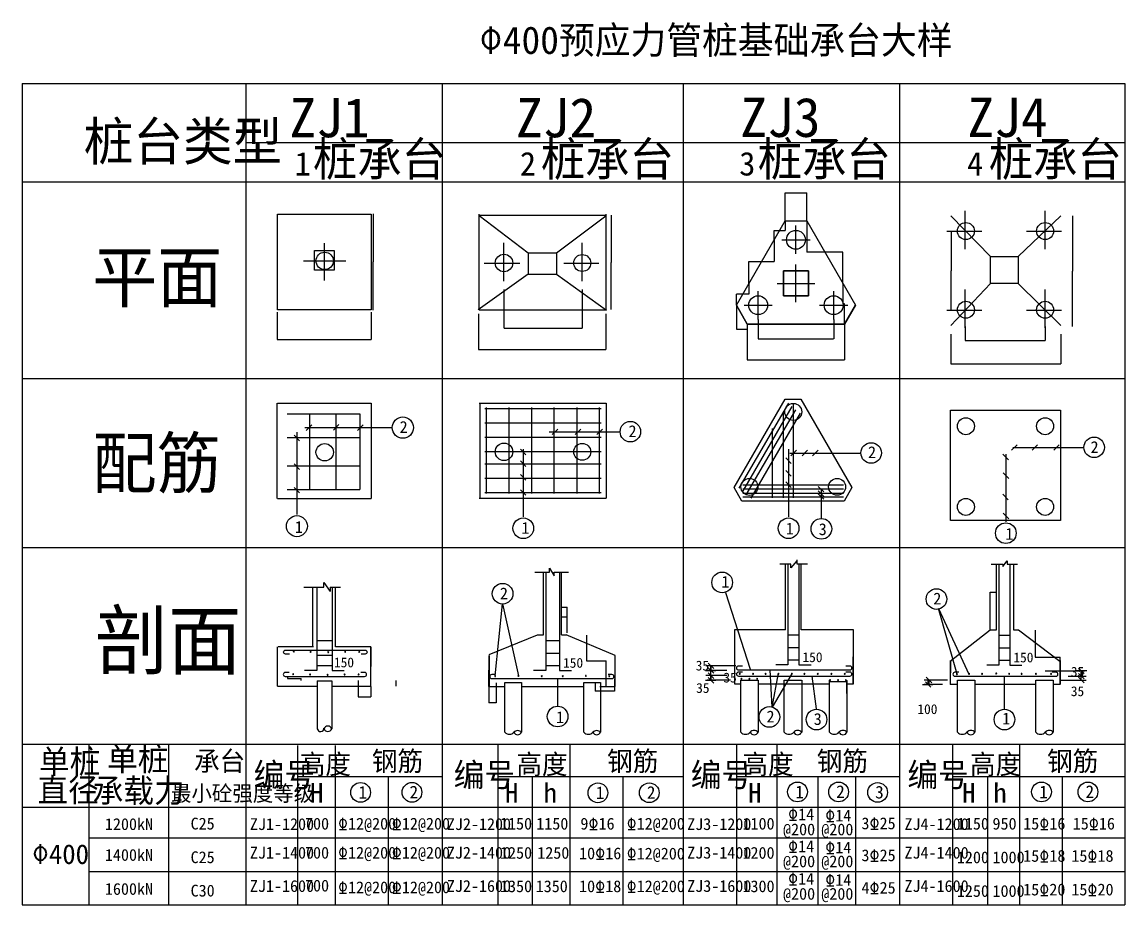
# Model space of a CAD drawing. Header units: metres. Extents: x 286951 to 370790, y 63783 to 92969.
# Drawn here: x 286951 to 323413, y 63790 to 92967 of the extents above; entities that cross this region are included whole.
import ezdxf

# ---------------------------------------------------------------- set-up
doc = ezdxf.new("R2010")
doc.units = ezdxf.units.M
for name, color, linetype in [('CC3', 7, 'Continuous'), ('PUB_DIM', 3, 'Continuous'), ('QC', 4, 'Continuous'), ('STEEL', 6, 'Continuous'), ('ZX', 3, 'Continuous')]:
    doc.layers.add(name, color=color, linetype=linetype)
doc.dimstyles.get("Standard").update_dxf_attribs({"dimtxt": 2.5, "dimasz": 2.5, "dimexe": 1.25, "dimexo": 0.625, "dimtad": 1, "dimcen": 2.5, "dimazin": 3, "dimtfac": 1, "dimtmove": 0, "dimatfit": 3})

# ---------------------------------------------------------------- blocks, each defined once
blk = doc.blocks.new('TICK')
for p, q in [((0, 141.37), (0, -122.15)), ((0, 0), (104.56, 0))]:
    blk.add_line(p, q)
blk.add_lwpolyline([(-70.71, -70.71), (70.71, 70.71)])
blk = doc.blocks.new('*D1')
for p, q in [((302385.19, 72037.82), (302385.19, 71545.56)), ((302384.94, 71545.56), (302384.69, 71545.56)), ((302385.19, 71011.63), (302385.19, 71545.56)), ((302385.19, 71545.56), (302385.19, 71545.56)), ((302385.44, 71545.56), (302385.69, 71545.56))]:
    blk.add_line(p, q)
at = {"layer": 'Defpoints'}
for p in [(302385.19, 72037.82), (302385.19, 71545.56), (302385.19, 71011.63)]:
    blk.add_point(p, dxfattribs=at)
at = {"layer": 'CC3', "insert": (302385.19, 71546.685), "char_height": 1, "attachment_point": 5}
blk.add_mtext('h', dxfattribs=at)
blk = doc.blocks.new('*D2')
for p, q in [((298059.64, 71202.64), (298059.64, 70671.65)), ((298477.89, 71012.95), (298477.89, 70671.65)), ((298059.89, 70671.65), (298267.265, 70671.65)), ((298270.265, 70671.65), (298477.64, 70671.65))]:
    blk.add_line(p, q)
at = {"layer": 'Defpoints'}
for p in [(298059.64, 71202.64), (298477.89, 71012.95), (298059.64, 70671.65)]:
    blk.add_point(p, dxfattribs=at)
at = {"layer": 'CC3', "insert": (298268.765, 70671.65), "char_height": 1, "attachment_point": 5}
blk.add_mtext('100', dxfattribs=at)
blk = doc.blocks.new('*D3')
for p, q in [((295725.61, 71344.91), (295725.61, 71273.78)), ((295725.86, 71273.78), (295948.735, 71273.78)), ((295950.735, 71273.78), (296173.61, 71273.78)), ((296173.86, 71202.64), (296173.86, 71273.78))]:
    blk.add_line(p, q)
at = {"layer": 'Defpoints'}
for p in [(295725.61, 71344.91), (295725.61, 71273.78), (296173.86, 71202.64)]:
    blk.add_point(p, dxfattribs=at)
at = {"layer": 'CC3', "insert": (295949.735, 71273.78), "char_height": 1, "attachment_point": 5}
blk.add_mtext('35', dxfattribs=at)
blk = doc.blocks.new('*D4')
for p, q in [((298477.89, 72323.67), (298477.89, 71668.31)), ((298477.64, 71668.31), (298477.39, 71668.31)), ((298477.89, 71012.95), (298477.89, 71668.31)), ((298477.89, 71668.31), (298477.89, 71668.31)), ((298478.14, 71668.31), (298478.39, 71668.31))]:
    blk.add_line(p, q)
at = {"layer": 'Defpoints'}
for p in [(298477.89, 72323.67), (298477.89, 71668.31), (298477.89, 71012.95)]:
    blk.add_point(p, dxfattribs=at)
at = {"layer": 'CC3', "insert": (298477.89, 71669.435), "char_height": 1, "attachment_point": 5}
blk.add_mtext('H', dxfattribs=at)
blk = doc.blocks.new('*D5')
for p, q in [((302625.15, 71124.92), (302625.15, 70473.63)), ((302385.19, 71011.63), (302385.19, 70473.63)), ((302503.67, 70473.63), (302384.94, 70473.63)), ((302625.4, 70473.63), (302506.67, 70473.63))]:
    blk.add_line(p, q)
at = {"layer": 'Defpoints'}
for p in [(302625.15, 71124.92), (302385.19, 71011.63), (302625.15, 70473.63)]:
    blk.add_point(p, dxfattribs=at)
at = {"layer": 'CC3', "insert": (302505.17, 70473.63), "char_height": 1, "attachment_point": 5}
blk.add_mtext('100', dxfattribs=at)
blk = doc.blocks.new('*D6')
for p, q in [((304781.42, 72710.96), (304781.42, 73631.8)), ((304781.67, 73631.8), (304875, 73631.8)), ((304877, 73631.8), (304970.33, 73631.8)), ((304970.58, 72784.68), (304970.58, 73631.8))]:
    blk.add_line(p, q)
at = {"layer": 'Defpoints'}
for p in [(304781.42, 73631.8), (304781.42, 72710.96), (304970.58, 72784.68)]:
    blk.add_point(p, dxfattribs=at)
at = {"insert": (304876, 73631.8), "char_height": 1, "attachment_point": 5}
blk.add_mtext('50', dxfattribs=at)
blk = doc.blocks.new('*D7')
for p, q in [((305899.87, 71142.05), (305899.87, 70854.97)), ((306532.27, 71267.48), (306532.27, 70854.97)), ((306215.07, 70854.97), (305899.62, 70854.97)), ((306532.52, 70854.97), (306217.07, 70854.97))]:
    blk.add_line(p, q)
at = {"layer": 'Defpoints'}
for p in [(305899.87, 71142.05), (306532.27, 71267.48), (306532.27, 70854.97)]:
    blk.add_point(p, dxfattribs=at)
at = {"layer": 'CC3', "insert": (306216.07, 70854.97), "char_height": 1, "attachment_point": 5}
blk.add_mtext('35', dxfattribs=at)
blk = doc.blocks.new('*D8')
for p, q in [((305614.92, 72705.69), (305614.92, 71858.66)), ((305615.17, 71858.66), (305936.03, 71858.66)), ((305937.03, 71858.66), (306257.89, 71858.66)), ((306258.14, 71011.63), (306258.14, 71858.66))]:
    blk.add_line(p, q)
at = {"layer": 'Defpoints'}
for p in [(305614.92, 72705.69), (305614.92, 71858.66), (306258.14, 71011.63)]:
    blk.add_point(p, dxfattribs=at)
at = {"layer": 'CC3', "insert": (305936.53, 71858.66), "char_height": 1, "attachment_point": 5}
blk.add_mtext('H', dxfattribs=at)
blk = doc.blocks.new('*D9')
for p, q in [((298556.3, 86630.09), (298556.3, 85040.06)), ((298556.05, 85040.06), (298555.8, 85040.06)), ((298556.3, 83450.04), (298556.3, 85040.06)), ((298556.3, 85040.06), (298556.3, 85040.06)), ((298556.55, 85040.06), (298556.8, 85040.06))]:
    blk.add_line(p, q)
at = {"layer": 'Defpoints'}
for p in [(298556.3, 86630.09), (298556.3, 85040.06), (298556.3, 83450.04)]:
    blk.add_point(p, dxfattribs=at)
at = {"layer": 'CC3', "insert": (298556.3, 85041.185), "char_height": 1, "attachment_point": 5}
blk.add_mtext('800', dxfattribs=at)
blk = doc.blocks.new('*D10')
for p, q in [((295383.73, 83379.37), (295383.73, 82473.68)), ((298491.45, 83379.37), (298491.45, 82473.68)), ((295383.98, 82473.68), (296936.09, 82473.68)), ((296939.09, 82473.68), (298491.2, 82473.68))]:
    blk.add_line(p, q)
at = {"layer": 'Defpoints'}
for p in [(295383.73, 83379.37), (298491.45, 83379.37), (295383.73, 82473.68)]:
    blk.add_point(p, dxfattribs=at)
at = {"layer": 'CC3', "insert": (296937.59, 82473.68), "char_height": 1, "attachment_point": 5}
blk.add_mtext('800', dxfattribs=at)
blk = doc.blocks.new('*D11')
for p, q in [((306422.88, 86580.21), (306422.88, 85022.74)), ((306422.63, 85022.74), (306422.38, 85022.74)), ((306422.88, 83465.28), (306422.88, 85022.74)), ((306422.88, 85022.74), (306422.88, 85022.74)), ((306423.13, 85022.74), (306423.38, 85022.74))]:
    blk.add_line(p, q)
at = {"layer": 'Defpoints'}
for p in [(306422.88, 86580.21), (306422.88, 85022.74), (306422.88, 83465.28)]:
    blk.add_point(p, dxfattribs=at)
at = {"layer": 'CC3', "insert": (306422.88, 85023.865), "char_height": 1, "attachment_point": 5}
blk.add_mtext('800', dxfattribs=at)
blk = doc.blocks.new('*D12')
for p, q in [((302883.97, 84126.23), (302883.97, 82854.74)), ((305465.85, 84126.23), (305465.85, 82854.74)), ((302884.22, 82854.74), (304172.91, 82854.74)), ((304176.91, 82854.74), (305465.6, 82854.74))]:
    blk.add_line(p, q)
at = {"layer": 'Defpoints'}
for p in [(302883.97, 84126.23), (305465.85, 84126.23), (302883.97, 82854.74)]:
    blk.add_point(p, dxfattribs=at)
at = {"layer": 'CC3', "insert": (304174.91, 82854.74), "char_height": 1, "attachment_point": 5}
blk.add_mtext('1200', dxfattribs=at)
blk = doc.blocks.new('*D13')
for p, q in [((302037.37, 83325.33), (302037.37, 82141.13)), ((306247.6, 83325.33), (306247.6, 82141.13)), ((302037.62, 82141.13), (304140.485, 82141.13)), ((304144.485, 82141.13), (306247.35, 82141.13))]:
    blk.add_line(p, q)
at = {"layer": 'Defpoints'}
for p in [(302037.37, 83325.33), (306247.6, 83325.33), (302037.37, 82141.13)]:
    blk.add_point(p, dxfattribs=at)
at = {"layer": 'CC3', "insert": (304142.485, 82141.13), "char_height": 1, "attachment_point": 5}
blk.add_mtext('2000', dxfattribs=at)
blk = doc.blocks.new('*D19')
for p, q in [((318957.42, 72876.94), (318957.42, 74121.72)), ((318957.67, 74121.72), (319060.565, 74121.72)), ((319062.565, 74121.72), (319165.46, 74121.72)), ((319165.71, 72876.94), (319165.71, 74121.72))]:
    blk.add_line(p, q)
at = {"layer": 'Defpoints'}
for p in [(318957.42, 74121.72), (318957.42, 72876.94), (319165.71, 72876.94)]:
    blk.add_point(p, dxfattribs=at)
at = {"layer": 'CC3', "insert": (319061.565, 74121.72), "char_height": 1, "attachment_point": 5}
blk.add_mtext('50', dxfattribs=at)
blk = doc.blocks.new('*D20')
for p, q in [((317641.83, 71846.77), (317641.83, 71461.61)), ((317641.58, 71461.61), (317641.33, 71461.61)), ((317641.83, 71076.46), (317641.83, 71461.61)), ((317641.83, 71461.61), (317641.83, 71461.61)), ((317642.08, 71461.61), (317642.33, 71461.61))]:
    blk.add_line(p, q)
at = {"layer": 'Defpoints'}
for p in [(317641.83, 71846.77), (317641.83, 71461.61), (317641.83, 71076.46)]:
    blk.add_point(p, dxfattribs=at)
at = {"layer": 'CC3', "insert": (317641.83, 71462.735), "char_height": 1, "attachment_point": 5}
blk.add_mtext('h', dxfattribs=at)
blk = doc.blocks.new('*D21')
for p, q in [((314209.92, 71216.13), (314209.92, 70777.5)), ((314223.55, 71208.68), (314223.55, 70777.5)), ((314210.17, 70777.5), (314215.235, 70777.5)), ((314218.235, 70777.5), (314223.3, 70777.5))]:
    blk.add_line(p, q)
at = {"layer": 'Defpoints'}
for p in [(314209.92, 71216.13), (314223.55, 71208.68), (314209.92, 70777.5)]:
    blk.add_point(p, dxfattribs=at)
at = {"layer": 'CC3', "insert": (314216.735, 70777.5), "char_height": 1, "attachment_point": 5}
blk.add_mtext('100', dxfattribs=at)
blk = doc.blocks.new('*D22')
for p, q in [((314430.71, 72884.34), (314430.71, 71989.82)), ((314430.46, 71989.82), (314430.21, 71989.82)), ((314430.71, 71095.3), (314430.71, 71989.82)), ((314430.71, 71989.82), (314430.71, 71989.82)), ((314430.96, 71989.82), (314431.21, 71989.82))]:
    blk.add_line(p, q)
at = {"layer": 'Defpoints'}
for p in [(314430.71, 72884.34), (314430.71, 71989.82), (314430.71, 71095.3)]:
    blk.add_point(p, dxfattribs=at)
at = {"layer": 'CC3', "insert": (314430.71, 71990.945), "char_height": 1, "attachment_point": 5}
blk.add_mtext('H', dxfattribs=at)
blk = doc.blocks.new('*D23')
for p, q in [((320449.25, 72873.02), (320449.25, 71974.74)), ((320449.5, 71974.74), (320860.58, 71974.74)), ((320861.58, 71974.74), (321272.66, 71974.74)), ((321272.91, 71076.46), (321272.91, 71974.74))]:
    blk.add_line(p, q)
at = {"layer": 'Defpoints'}
for p in [(320449.25, 72873.02), (320449.25, 71974.74), (321272.91, 71076.46)]:
    blk.add_point(p, dxfattribs=at)
at = {"layer": 'CC3', "insert": (320861.08, 71974.74), "char_height": 1, "attachment_point": 5}
blk.add_mtext('H', dxfattribs=at)
blk = doc.blocks.new('*D25')
for p, q in [((314088.03, 84329.92), (314088.03, 83657.65)), ((314114.395, 83657.65), (314087.78, 83657.65)), ((314144.01, 83657.65), (314117.395, 83657.65)), ((314143.76, 82985.39), (314143.76, 83657.65))]:
    blk.add_line(p, q)
at = {"layer": 'Defpoints'}
for p in [(314088.03, 84329.92), (314143.76, 83657.65), (314143.76, 82985.39)]:
    blk.add_point(p, dxfattribs=at)
at = {"layer": 'CC3', "insert": (314115.895, 83657.65), "char_height": 1, "attachment_point": 5}
blk.add_mtext('746', dxfattribs=at)
blk = doc.blocks.new('*D26')
for p, q in [((310982.96, 84329.92), (310982.96, 83969.65)), ((310773.46, 83969.65), (310566.71, 83969.65)), ((310566.96, 83609.39), (310566.96, 83969.65)), ((310983.21, 83969.65), (310776.46, 83969.65))]:
    blk.add_line(p, q)
at = {"layer": 'Defpoints'}
for p in [(310982.96, 84329.92), (310982.96, 83969.65), (310566.96, 83609.39)]:
    blk.add_point(p, dxfattribs=at)
at = {"layer": 'CC3', "insert": (310774.96, 83969.65), "char_height": 1, "attachment_point": 5}
blk.add_mtext('346', dxfattribs=at)
blk = doc.blocks.new('*D27')
for p, q in [((311814.96, 85770.99), (311814.96, 85050.45)), ((310982.96, 84329.92), (310982.96, 85050.45)), ((310983.21, 85050.45), (311397.46, 85050.45)), ((311400.46, 85050.45), (311814.71, 85050.45))]:
    blk.add_line(p, q)
at = {"layer": 'Defpoints'}
for p in [(311814.96, 85770.99), (310982.96, 85050.45), (310982.96, 84329.92)]:
    blk.add_point(p, dxfattribs=at)
at = {"layer": 'CC3', "insert": (311398.96, 85050.45), "char_height": 1, "attachment_point": 5}
blk.add_mtext('693', dxfattribs=at)
blk = doc.blocks.new('*D28')
for p, q in [((312895.76, 86394.99), (312895.76, 85362.45)), ((313489.895, 85362.45), (312895.51, 85362.45)), ((314088.28, 85362.45), (313493.895, 85362.45)), ((314088.03, 84329.92), (314088.03, 85362.45))]:
    blk.add_line(p, q)
at = {"layer": 'Defpoints'}
for p in [(312895.76, 86394.99), (314088.03, 85362.45), (314088.03, 84329.92)]:
    blk.add_point(p, dxfattribs=at)
at = {"layer": 'CC3', "insert": (313491.895, 85362.45), "char_height": 1, "attachment_point": 5}
blk.add_mtext('1093', dxfattribs=at)
blk = doc.blocks.new('*D29')
for p, q in [((311287.49, 83141.39), (311287.49, 82494.47)), ((313783.49, 83141.39), (313783.49, 82494.47)), ((311287.74, 82494.47), (312533.49, 82494.47)), ((312537.49, 82494.47), (313783.24, 82494.47))]:
    blk.add_line(p, q)
at = {"layer": 'Defpoints'}
for p in [(311287.49, 83141.39), (313783.49, 83141.39), (311287.49, 82494.47)]:
    blk.add_point(p, dxfattribs=at)
at = {"layer": 'CC3', "insert": (312535.49, 82494.47), "char_height": 1, "attachment_point": 5}
blk.add_mtext('1200', dxfattribs=at)
blk = doc.blocks.new('*D30')
for p, q in [((310927.23, 82985.39), (310927.23, 81807.19)), ((314143.76, 82985.39), (314143.76, 81807.19)), ((310927.48, 81807.19), (312533.495, 81807.19)), ((312537.495, 81807.19), (314143.51, 81807.19))]:
    blk.add_line(p, q)
at = {"layer": 'Defpoints'}
for p in [(310927.23, 82985.39), (314143.76, 82985.39), (310927.23, 81807.19)]:
    blk.add_point(p, dxfattribs=at)
at = {"layer": 'CC3', "insert": (312535.495, 81807.19), "char_height": 1, "attachment_point": 5}
blk.add_mtext('1674', dxfattribs=at)
blk = doc.blocks.new('*D31')
for p, q in [((310566.96, 83609.39), (310566.96, 82817.67)), ((310567.21, 82817.67), (310745.595, 82817.67)), ((310748.595, 82817.67), (310926.98, 82817.67)), ((310927.23, 82985.39), (310927.23, 82817.67))]:
    blk.add_line(p, q)
at = {"layer": 'Defpoints'}
for p in [(310566.96, 83609.39), (310566.96, 82817.67), (310927.23, 82985.39)]:
    blk.add_point(p, dxfattribs=at)
at = {"layer": 'CC3', "insert": (310747.095, 82817.67), "char_height": 1, "attachment_point": 5}
blk.add_mtext('400', dxfattribs=at)
blk = doc.blocks.new('*D32')
for p, q in [((312175.23, 86394.99), (312175.23, 87323.56)), ((312175.48, 87323.56), (312533.995, 87323.56)), ((312536.995, 87323.56), (312895.51, 87323.56)), ((312895.76, 86394.99), (312895.76, 87323.56))]:
    blk.add_line(p, q)
at = {"layer": 'Defpoints'}
for p in [(312175.23, 87323.56), (312175.23, 86394.99), (312895.76, 86394.99)]:
    blk.add_point(p, dxfattribs=at)
at = {"layer": 'CC3', "insert": (312535.495, 87323.56), "char_height": 1, "attachment_point": 5}
blk.add_mtext('462', dxfattribs=at)
blk = doc.blocks.new('*D33')
for p, q in [((311814.96, 85770.99), (311814.96, 86082.99)), ((311815.21, 86082.99), (311993.595, 86082.99)), ((311996.595, 86082.99), (312174.98, 86082.99)), ((312175.23, 86394.99), (312175.23, 86082.99))]:
    blk.add_line(p, q)
at = {"layer": 'Defpoints'}
for p in [(311814.96, 86082.99), (312175.23, 86394.99), (311814.96, 85770.99)]:
    blk.add_point(p, dxfattribs=at)
at = {"layer": 'CC3', "insert": (311995.095, 86082.99), "char_height": 1, "attachment_point": 5}
blk.add_mtext('400', dxfattribs=at)
blk = doc.blocks.new('*D34')
for p, q in [((321675.72, 86564.96), (321675.72, 84737.3)), ((321675.47, 84737.3), (321675.22, 84737.3)), ((321675.72, 82909.64), (321675.72, 84737.3)), ((321675.72, 84737.3), (321675.72, 84737.3)), ((321675.97, 84737.3), (321676.22, 84737.3))]:
    blk.add_line(p, q)
at = {"layer": 'Defpoints'}
for p in [(321675.72, 86564.96), (321675.72, 84737.3), (321675.72, 82909.64)]:
    blk.add_point(p, dxfattribs=at)
at = {"layer": 'CC3', "insert": (321675.72, 84738.425), "char_height": 1, "attachment_point": 5}
blk.add_mtext('2000', dxfattribs=at)
blk = doc.blocks.new('*D35')
for p, q in [((317668.99, 86050.69), (317668.99, 84749.47)), ((317668.74, 84749.47), (317668.49, 84749.47)), ((317668.99, 83448.25), (317668.99, 84749.47)), ((317668.99, 84749.47), (317668.99, 84749.47)), ((317669.24, 84749.47), (317669.49, 84749.47))]:
    blk.add_line(p, q)
at = {"layer": 'Defpoints'}
for p in [(317668.99, 86050.69), (317668.99, 84749.47), (317668.99, 83448.25)]:
    blk.add_point(p, dxfattribs=at)
at = {"layer": 'CC3', "insert": (317668.99, 84750.595), "char_height": 1, "attachment_point": 5}
blk.add_mtext('1200', dxfattribs=at)
blk = doc.blocks.new('*D36')
for p, q in [((317656.55, 82655.43), (317656.55, 81667.99)), ((321295.36, 82655.43), (321295.36, 81667.99)), ((317656.8, 81667.99), (319473.955, 81667.99)), ((319477.955, 81667.99), (321295.11, 81667.99))]:
    blk.add_line(p, q)
at = {"layer": 'Defpoints'}
for p in [(317656.55, 82655.43), (321295.36, 82655.43), (317656.55, 81667.99)]:
    blk.add_point(p, dxfattribs=at)
at = {"layer": 'CC3', "insert": (319475.955, 81667.99), "char_height": 1, "attachment_point": 5}
blk.add_mtext('2000', dxfattribs=at)
blk = doc.blocks.new('*D37')
for p, q in [((318129.8, 82911.27), (318129.8, 82439.29)), ((320778.29, 82911.27), (320778.29, 82439.29)), ((318130.05, 82439.29), (319452.045, 82439.29)), ((319456.045, 82439.29), (320778.04, 82439.29))]:
    blk.add_line(p, q)
at = {"layer": 'Defpoints'}
for p in [(318129.8, 82911.27), (320778.29, 82911.27), (318129.8, 82439.29)]:
    blk.add_point(p, dxfattribs=at)
at = {"layer": 'CC3', "insert": (319454.045, 82439.29), "char_height": 1, "attachment_point": 5}
blk.add_mtext('1200', dxfattribs=at)

msp = doc.modelspace()

# ---------------------------------------------------------------- linework, layer by layer
for p, q in [((295393.46, 83453.62), (295393.46, 86621.75)), ((295393.46, 86621.75), (298496.22, 86621.75)), ((298496.22, 86621.75), (298496.22, 83453.62)), ((302063.9, 83453.62), (302063.9, 86621.75)), ((302063.9, 86583.55), (306259.8, 86583.55)), ((306256.47, 83453.62), (306256.47, 86621.75)), ((296620.32, 84765.66), (296620.32, 85415.66)), ((296620.32, 85415.66), (297270.32, 85415.66)), ((297270.32, 85415.66), (297270.32, 84765.66)), ((297270.32, 84765.66), (296620.32, 84765.66)), ((298496.22, 83453.62), (295393.46, 83453.62)), ((302063.9, 83461.52), (306259.8, 83461.52)), ((302292.2, 80224.89), (302292.2, 77382.14)), ((303040.39, 80224.89), (303040.39, 77382.14)), ((303788.59, 80224.89), (303788.59, 77382.14)), ((304536.78, 80224.89), (304536.78, 77382.14)), ((305286.65, 80224.89), (305286.65, 77382.14)), ((306034.84, 80224.89), (306034.84, 77382.14)), ((310662.27, 77559.98), (312296.97, 80371.12)), ((310777.25, 77449.32), (312411.95, 80260.46)), ((312441.95, 80371.12), (312441.95, 77243.82)), ((295716.73, 80020.71), (298114.63, 80020.71)), ((296454.93, 80020.71), (296454.93, 77515.19)), ((297326.44, 80020.71), (297326.44, 77515.19)), ((298114.63, 80020.71), (298114.63, 77515.19)), ((302247.2, 80191.96), (306094.83, 80191.96)), ((310893.9, 77338.67), (312528.6, 80149.81)), ((311053.87, 77228.02), (312688.57, 80039.15)), ((312108.67, 80087.89), (312108.67, 77243.82)), ((302247.2, 79719.05), (306094.83, 79719.05)), ((311747.07, 79534.62), (311747.07, 77243.82)), ((295716.73, 79232.96), (298114.63, 79232.96)), ((302247.2, 79244.82), (306094.83, 79244.82)), ((302247.2, 78770.59), (306094.83, 78770.59)), ((295716.73, 78300.31), (298114.63, 78300.31)), ((302247.2, 78362.22), (306094.83, 78362.22)), ((302247.2, 77889.31), (306094.83, 77889.31)), ((310778.92, 77670.63), (314108.31, 77670.63)), ((295716.73, 77515.19), (298114.63, 77515.19)), ((302247.2, 77415.07), (306094.83, 77415.07)), ((310777.25, 77544.17), (314106.64, 77544.17)), ((310777.25, 77401.9), (314106.64, 77401.9)), ((310777.25, 77275.44), (314106.64, 77275.44)), ((310544.68, 71692.76), (309554.92, 71692.76)), ((310247.46, 71538.36), (309596.21, 71538.36)), ((309726.21, 71694.06), (309726.21, 71695.36)), ((309726.21, 71369.78), (309726.21, 71538.36)), ((309726.21, 71537.06), (309726.21, 71535.76)), ((320773.14, 71525.6), (322074.38, 71525.6)), ((321969.36, 71526.9), (321969.36, 71528.2)), ((310247.46, 71367.18), (309554.92, 71367.18)), ((310374.84, 71216.13), (309596.21, 71216.13)), ((309726.21, 71368.48), (309726.21, 71369.78)), ((309726.21, 71214.83), (309726.21, 71213.53)), ((317543.7, 71221.99), (316777.04, 71221.99)), ((316907.04, 71223.29), (316907.04, 71224.59)), ((321298.03, 71221.99), (322099.36, 71221.99)), ((321532.91, 71349.96), (322099.36, 71349.96)), ((321532.91, 71349.96), (322099.36, 71349.96)), ((321969.36, 71351.26), (321969.36, 71352.56)), ((321969.36, 71348.66), (321969.36, 71347.36)), ((321969.36, 71220.69), (321969.36, 71219.39)), ((317381.83, 71076.46), (316777.04, 71076.46)), ((316907.04, 71075.16), (316907.04, 71073.86))]:
    msp.add_line(p, q)
for points in [[(296620.32, 85415.66), (297270.32, 85415.66), (297270.32, 84765.66), (296620.32, 84765.66), (296620.32, 85415.66)], [(312119.49, 84745.92), (312951.49, 84745.92), (312951.49, 83913.92), (312119.49, 83913.92), (312119.49, 84745.92)], [(296531.86, 79655.53), (296348.01, 79471.68)], [(297427.25, 79664.63), (297243.4, 79480.78)], [(298223.02, 79655.53), (298039.18, 79471.68)], [(304659.02, 79515.89), (304475.18, 79332.05)], [(305419.74, 79515.89), (305235.89, 79332.05)], [(306140.43, 79515.89), (305956.59, 79332.05)], [(295944.75, 79309.68), (296128.6, 79125.83)], [(303426.71, 78849.64), (303610.56, 78665.79)], [(312555.64, 78814.15), (312371.8, 78630.3)], [(312923.44, 78814.15), (312739.59, 78630.3)], [(313265.53, 78814.15), (313081.68, 78630.3)], [(319851.4, 78998.57), (319667.55, 78814.72)], [(320527.4, 78998.57), (320343.55, 78814.72)], [(321242.4, 78998.57), (321058.55, 78814.72)], [(303426.71, 78468.26), (303610.56, 78284.41)], [(312197.45, 78560.04), (312381.3, 78376.19)], [(319381.14, 78688.75), (319564.98, 78504.9)], [(295944.75, 78366.23), (296128.6, 78182.38)], [(312197.45, 78142.96), (312381.3, 77959.12)], [(319390.98, 78064.75), (319574.83, 77880.9)], [(303426.71, 78013.77), (303610.56, 77829.92)], [(312197.45, 77767.13), (312381.3, 77583.28)], [(295944.75, 77588.71), (296128.6, 77404.86)], [(303426.71, 77512.17), (303610.56, 77328.32)], [(313274.85, 77621.96), (313458.7, 77438.11)], [(313274.85, 77472.31), (313458.7, 77288.46)], [(313274.85, 77379.15), (313458.7, 77195.3)], [(319371.48, 77362.75), (319555.33, 77178.9)], [(319390.98, 76738.75), (319574.83, 76554.9)]]:
    msp.add_lwpolyline(points)
at = {"layer": 'CC3'}
for p, q in [((286950.63, 90940.66), (286950.63, 63790.04)), ((302061.91, 86577.43), (303679.74, 85342.83)), ((304622.75, 85342.83), (306254.61, 86559.42)), ((317653.04, 86564.96), (318971.15, 85223.66)), ((319886.11, 85223.66), (321293.61, 86564.96)), ((320773.75, 85463.83), (320773.75, 86727.13)), ((320773.75, 85463.83), (320773.75, 86727.13)), ((310566.96, 83609.39), (312175.23, 86394.99)), ((312175.23, 86394.99), (312895.76, 86394.99)), ((312895.76, 86394.99), (314504.03, 83609.39)), ((303679.74, 85342.83), (303679.74, 84640.3)), ((303679.74, 85342.83), (304622.75, 85342.83)), ((304622.75, 85342.83), (304622.75, 84640.3)), ((318971.15, 84341.01), (318971.15, 85223.66)), ((318971.15, 85223.66), (319886.11, 85223.66)), ((319886.11, 85223.66), (319886.11, 84324.38)), ((303679.74, 84640.3), (302032.11, 83458.35)), ((303679.74, 84640.3), (304622.75, 84640.3)), ((304622.75, 84640.3), (306270.39, 83440.34)), ((318971.15, 84324.38), (317653.04, 82934.58)), ((319886.11, 84324.38), (318971.15, 84324.38)), ((319886.11, 84324.38), (321293.61, 82934.58)), ((320773.75, 82860.83), (320773.75, 84124.13)), ((310566.96, 83609.39), (310927.23, 82985.39)), ((314143.76, 82985.39), (314504.03, 83609.39)), ((310927.23, 82985.39), (314143.76, 82985.39)), ((295378.46, 80367.16), (295378.46, 77222.75)), ((295393.46, 80367.16), (298496.22, 80367.16)), ((298496.22, 80367.16), (298496.22, 77222.75)), ((302067.24, 80372.43), (306259.8, 80372.43)), ((302082.23, 80372.43), (302082.23, 77234.6)), ((306259.8, 80372.43), (306259.8, 77234.6)), ((310488.66, 77580.95), (312178.66, 80508.12)), ((312178.66, 80508.12), (312698.66, 80508.12)), ((312698.66, 80508.12), (314388.66, 77580.95)), ((317645.99, 80136.64), (321280.33, 80136.64)), ((317645.99, 76495.32), (317645.99, 80135.32)), ((321285.99, 80135.32), (321285.99, 76495.32)), ((303518.64, 78851.06), (303518.64, 76612.95)), ((312289.38, 78851.06), (312289.38, 76612.95)), ((319705.14, 78906.65), (322024.71, 78906.65)), ((319705.14, 78906.65), (322024.71, 78906.65)), ((310748.66, 77130.62), (310488.66, 77580.95)), ((314388.66, 77580.95), (314128.66, 77130.62)), ((295393.46, 77222.75), (298496.22, 77222.75)), ((302067.24, 77234.6), (306259.8, 77234.6)), ((314128.66, 77130.62), (310748.66, 77130.62)), ((321285.99, 76495.32), (317645.99, 76495.32)), ((312568.59, 75159.84), (312370.29, 74925.36)), ((312578.59, 75053.14), (312578.59, 75194.09)), ((319375.68, 74971.47), (319515.65, 75162.48)), ((319515.65, 75162.48), (319515.65, 75047.87)), ((303906.58, 74792.31), (304383.16, 74792.31)), ((304184.86, 72710.96), (304184.86, 74792.31)), ((304383.16, 74922.73), (304543.13, 74663.22)), ((304383.16, 74792.31), (304383.16, 74922.73)), ((304543.13, 74792.31), (305019.71, 74792.31)), ((304543.13, 74663.22), (304543.13, 74792.31)), ((304781.42, 72710.96), (304781.42, 74792.31)), ((312370.29, 75051.82), (312007.03, 75051.82)), ((312193.66, 72884.85), (312193.66, 75053.14)), ((312370.29, 74925.36), (312370.29, 75051.82)), ((312923.52, 75053.14), (312578.59, 75053.14)), ((312706.9, 72884.85), (312706.9, 75053.14)), ((318992.41, 75047.87), (319375.68, 75047.87)), ((319165.71, 72876.94), (319165.71, 75047.87)), ((319375.68, 75047.87), (319375.68, 74971.47)), ((319515.65, 75047.87), (319863.92, 75047.87)), ((319723.95, 75047.87), (319723.95, 72876.94)), ((296931.51, 74286.46), (296931.51, 74440.59)), ((296931.51, 74440.59), (297133.14, 74153.42)), ((296263.3, 74286.46), (296931.51, 74286.46)), ((296568.03, 72322.36), (296568.03, 74264.07)), ((297133.14, 74286.46), (297476.41, 74286.46)), ((297133.14, 74286.46), (297133.14, 74153.42)), ((297316.23, 72322.36), (297316.23, 74264.07)), ((304786.98, 73311.28), (304967.52, 73311.28)), ((302396.86, 72061.53), (303986.56, 72710.96)), ((303986.56, 72710.96), (304184.86, 72710.96)), ((304781.42, 72710.96), (304939.72, 72710.96)), ((306561.09, 72029.91), (304939.72, 72710.96)), ((312188.66, 72884.85), (310505.63, 72884.85)), ((310505.63, 72884.85), (310505.63, 71094.62)), ((314434.91, 72884.85), (312706.9, 72884.85)), ((314434.91, 71094.62), (314434.91, 72884.85)), ((317631, 71848.13), (318957.42, 72876.94)), ((318957.42, 72876.94), (319165.71, 72876.94)), ((319723.95, 72876.94), (319898.91, 72876.94)), ((319898.91, 72876.94), (321260.33, 71848.13)), ((295395.12, 71020.86), (295395.12, 72320.86)), ((296586.57, 72322.36), (295416.57, 72322.36)), ((298486.23, 72322.36), (297316.23, 72322.36)), ((298486.23, 71020.86), (298486.23, 72322.36)), ((302393.52, 72032.55), (302393.52, 70992.55)), ((306561.09, 71010.32), (306561.09, 72029.91)), ((317640.99, 71084.09), (317640.99, 71866.57)), ((321278.66, 71084.09), (321278.66, 71866.57)), ((296708.22, 71197.37), (296708.22, 69610.02)), ((296708.22, 71197.37), (297193.13, 71197.37)), ((297193.13, 71197.37), (297193.13, 69610.02)), ((299320.52, 71019.43), (299320.52, 71205.1)), ((302916.76, 69495.41), (302916.76, 71136.78)), ((302916.76, 71136.78), (303463.33, 71136.78)), ((303463.33, 71136.78), (303463.33, 69495.41)), ((305527.95, 69495.41), (305527.95, 71136.78)), ((305527.95, 69495.41), (305527.95, 71136.78)), ((305527.95, 71136.78), (306074.52, 71136.78)), ((305527.95, 71136.78), (306074.52, 71136.78)), ((306074.52, 71136.78), (306074.52, 69495.41)), ((306074.52, 71136.78), (306074.52, 69495.41)), ((310711.86, 69497.56), (310711.86, 71221)), ((310711.86, 71221), (311285.76, 71221)), ((311285.76, 71221), (311285.76, 69497.56)), ((312147.43, 71221), (312721.33, 71221)), ((312151.6, 69497.56), (312151.6, 71221)), ((312725.49, 71221), (312725.49, 69497.56)), ((313643.11, 71175.65), (314223.55, 71175.65)), ((313649.66, 69497.56), (313649.66, 71221)), ((314223.55, 71175.65), (314223.55, 69497.56)), ((317877.22, 69497.56), (317877.22, 71221)), ((317877.22, 71221), (318451.11, 71221)), ((318451.11, 71221), (318451.11, 69497.56)), ((320468.41, 69497.56), (320468.41, 71221)), ((320468.41, 71221), (321042.31, 71221)), ((321042.31, 71221), (321042.31, 69497.56)), ((295395.12, 71020.86), (296708.22, 71020.86)), ((297193.13, 71020.86), (298466.23, 71020.86)), ((302393.52, 71010.32), (302898.43, 71010.32)), ((303479.99, 71010.32), (305527.95, 71010.32)), ((306056.19, 71010.32), (306561.09, 71010.32)), ((310505.63, 71094.62), (310711.86, 71094.62)), ((311282.16, 71094.62), (313656.72, 71094.62)), ((314223.55, 71094.62), (314434.91, 71094.62)), ((317639.33, 71085.4), (317872.62, 71085.4)), ((318452.51, 71085.4), (320462.14, 71085.4)), ((321042.04, 71085.4), (321276.99, 71085.4)), ((321278.66, 71084.09), (321278.66, 71084.09))]:
    msp.add_line(p, q, dxfattribs=at)
msp.add_lwpolyline([(312175.23, 86394.99), (312895.76, 86394.99), (314504.03, 83609.39), (314143.76, 82985.39), (310927.23, 82985.39), (310566.96, 83609.39), (312175.23, 86394.99)], dxfattribs=at)
msp.add_lwpolyline([(312119.49, 83913.92), (312951.49, 83913.92), (312951.49, 84745.92), (312119.49, 84745.92)], close=True, dxfattribs=at)
for centre, radius in [((312535.49, 85770.99), 312), ((318154.23, 86060.57), 280.59), ((320773.75, 86060.57), 280.59), ((296956.51, 85073.91), 288.28), ((302883.75, 85004.09), 288.28), ((305471.61, 85004.09), 280.59), ((311287.49, 83609.39), 312), ((313783.49, 83609.39), 312), ((318154.23, 83457.57), 280.59), ((320773.75, 83457.57), 280.59), ((312448.61, 80083.94), 280.59), ((299539.37, 79563.61), 351.6), ((318154.23, 79608.39), 280.59), ((320773.75, 79608.39), 280.59), ((307062.98, 79428.84), 339.49), ((322394.63, 78911.52), 339.49), ((296956.51, 78749.51), 288.28), ((302883.75, 78764), 288.28), ((305471.61, 78764), 280.59), ((315022.65, 78727.1), 339.49), ((310998.88, 77606.06), 280.59), ((313896.68, 77607.38), 280.59), ((318154.23, 76944.79), 280.59), ((320773.75, 76944.79), 280.59), ((296036.67, 76307.22), 347.77), ((303520.95, 76237.83), 341.45), ((312291.68, 76237.83), 341.45), ((313376.49, 76219.39), 341.45), ((319475.37, 76075.8), 341.45), ((310097.09, 74447.61), 341.45), ((302839.08, 74076.13), 341.45), ((317182.46, 73899.61), 341.45), ((304657.39, 70017.5), 341.45), ((311656.8, 70003), 341.45), ((313216.52, 69916.06), 341.45), ((319430.38, 69916.06), 341.45), ((298143.71, 67509.13), 326.27), ((299842.32, 67511.23), 326.27), ((305988.28, 67494.7), 326.27), ((307686.9, 67496.8), 326.27), ((312587.87, 67523.02), 326.27), ((313946.23, 67525.12), 326.27), ((315235.33, 67507.97), 326.27), ((320654.08, 67523.02), 326.27), ((322190.61, 67525.12), 326.27)]:
    msp.add_circle(centre, radius, dxfattribs=at)
for centre, radius, start, end in [((297062.32, 69557.88), 140.82, 21.73, 158.27), ((296818.55, 69634.43), 113, 192.47, 358.31), ((297062.32, 69662.16), 140.82, 201.73, 338.27), ((303064.23, 69630.05), 199.69, 222.39, 317.61), ((303337.52, 69380.55), 170.36, 42.39, 137.61), ((303337.52, 69553.37), 138.52, 204.74, 335.26), ((305675.42, 69630.05), 199.69, 222.39, 317.61), ((305675.42, 69630.05), 199.69, 222.39, 317.61), ((305948.71, 69380.55), 170.36, 42.39, 137.61), ((305948.71, 69380.55), 170.36, 42.39, 137.61), ((305948.71, 69553.37), 138.52, 204.74, 335.26), ((305948.71, 69553.37), 138.52, 204.74, 335.26), ((310866.71, 69638.93), 209.67, 222.39, 317.61), ((311153.66, 69376.96), 178.87, 42.39, 137.61), ((311153.66, 69558.42), 145.45, 204.74, 335.26), ((312306.45, 69638.93), 209.67, 222.39, 317.61), ((312593.39, 69376.96), 178.87, 42.39, 137.61), ((312593.39, 69558.42), 145.45, 204.74, 335.26), ((313804.51, 69638.93), 209.67, 222.39, 317.61), ((314091.45, 69376.96), 178.87, 42.39, 137.61), ((314091.45, 69558.42), 145.45, 204.74, 335.26), ((318032.06, 69638.93), 209.67, 222.39, 317.61), ((318319.01, 69376.96), 178.87, 42.39, 137.61), ((318319.01, 69558.42), 145.45, 204.74, 335.26), ((320623.26, 69638.93), 209.67, 222.39, 317.61), ((320910.2, 69376.96), 178.87, 42.39, 137.61), ((320910.2, 69558.42), 145.45, 204.74, 335.26)]:
    msp.add_arc(centre, radius, start, end, dxfattribs=at)
at = {"layer": 'PUB_DIM'}
msp.add_line((311753.07, 70330.6), (311689.2, 71554.05), dxfattribs=at)
for points in [[(295918.19, 72160.91, 1), (295949.39, 72160.91, 1)], [(296476.42, 72151.73, 1), (296507.62, 72151.73, 1)], [(297058.76, 72147.43, 1), (297089.96, 72147.43, 1)], [(297617, 72157.86, 1), (297648.2, 72157.86, 1)], [(298082.68, 72151.12, 1), (298113.88, 72151.12, 1)], [(295897.94, 71412.51, 1), (295929.14, 71412.51, 1)], [(296456.18, 71403.33, 1), (296487.38, 71403.33, 1)], [(297038.52, 71399.02, 1), (297069.72, 71399.02, 1)], [(297596.76, 71409.46, 1), (297627.96, 71409.46, 1)], [(298062.44, 71402.71, 1), (298093.64, 71402.71, 1)], [(302577.36, 71355.33, 1), (302608.56, 71355.33, 1)], [(303343.09, 71356.26, 1), (303374.29, 71356.26, 1)], [(304117.4, 71351.2, 1), (304148.6, 71351.2, 1)], [(304808.85, 71355.33, 1), (304840.05, 71355.33, 1)], [(305574.59, 71356.26, 1), (305605.79, 71356.26, 1)], [(306348.89, 71351.2, 1), (306380.09, 71351.2, 1)], [(310660.07, 71428.89, 1), (310691.27, 71428.89, 1)], [(310718.41, 71266.34, 1), (310749.61, 71266.34, 1)], [(310981.49, 71266.34, 1), (311012.69, 71266.34, 1)], [(311101.58, 71428.89, 1), (311132.78, 71428.89, 1)], [(311239.3, 71263.71, 1), (311270.5, 71263.71, 1)], [(311516.48, 71428.89, 1), (311547.68, 71428.89, 1)], [(311942.29, 71428.89, 1), (311973.49, 71428.89, 1)], [(312383.81, 71428.89, 1), (312415.01, 71428.89, 1)], [(312798.71, 71428.89, 1), (312829.91, 71428.89, 1)], [(313240.22, 71428.89, 1), (313271.42, 71428.89, 1)], [(313649.66, 71221, 1), (313680.86, 71221, 1)], [(313691.8, 71428.89, 1), (313723, 71428.89, 1)], [(313912.73, 71221, 1), (313943.93, 71221, 1)], [(314133.31, 71428.89, 1), (314164.51, 71428.89, 1)], [(314170.55, 71218.37, 1), (314201.75, 71218.37, 1)], [(317844.09, 71421.56, 1), (317875.29, 71421.56, 1)], [(318245.79, 71429.24, 1), (318276.99, 71429.24, 1)], [(318673.48, 71431.7, 1), (318704.68, 71431.7, 1)], [(319141.71, 71433.44, 1), (319172.91, 71433.44, 1)], [(319570.31, 71429.6, 1), (319601.51, 71429.6, 1)], [(319982.63, 71428.14, 1), (320013.83, 71428.14, 1)], [(320455.54, 71432.21, 1), (320486.74, 71432.21, 1)], [(320954.44, 71425.84, 1), (320985.64, 71425.84, 1)]]:
    msp.add_lwpolyline(points, format="xyb", close=True, dxfattribs=at)
at = {"layer": 'QC'}
for p, q in [((286950.63, 90940.66), (323413.21, 90940.66)), ((294345.32, 90940.66), (294345.32, 63790.04)), ((300845.32, 90940.66), (300845.32, 63790.04)), ((308804.68, 90940.66), (308804.68, 63790.04)), ((315954.68, 90940.66), (315954.68, 63790.04)), ((323413.21, 90940.66), (323413.21, 63790.04)), ((294345.32, 88990.66), (323413.21, 88990.66)), ((286950.63, 87690.66), (323413.21, 87690.66)), ((286950.63, 81190.66), (323413.21, 81190.66)), ((286950.63, 75600.66), (323413.21, 75600.66)), ((286950.63, 69100.66), (323413.21, 69100.66)), ((289160.63, 69100.66), (289160.63, 63790.04)), ((291797.36, 69100.66), (291797.36, 63790.04)), ((296054.11, 69054.92), (296054.11, 63790.04)), ((297297.37, 69054.92), (297297.37, 63790.04)), ((302677.56, 69100.66), (302677.56, 63790.04)), ((305057.3, 69100.66), (305057.3, 63790.04)), ((310574.22, 69100.66), (310574.22, 63790.04)), ((311918.82, 63790.04), (311918.82, 69100.66)), ((317715.24, 69100.66), (317715.24, 63790.04)), ((319922.01, 69100.66), (319922.01, 63790.04)), ((296054.11, 68037.76), (300815.4, 68037.76)), ((299056.38, 68037.76), (299056.38, 63790.04)), ((302677.56, 68037.76), (308815.21, 68037.76)), ((303815.85, 68037.76), (303815.85, 63790.04)), ((306818.12, 68037.76), (306818.12, 63790.04)), ((310574.22, 68037.76), (315954.41, 68037.76)), ((313265.22, 68037.76), (313265.22, 63790.04)), ((314506.67, 68037.76), (314506.67, 63790.04)), ((317715.24, 68037.76), (323403.96, 68037.76)), ((318868.47, 68037.76), (318868.47, 63790.04)), ((321336.42, 68037.76), (321336.42, 63790.04)), ((286950.63, 67020.66), (323413.21, 67020.66)), ((289160.63, 66004.86), (323413.21, 66004.86)), ((289160.63, 65022.83), (289160.63, 64895.69)), ((289160.63, 64892.83), (323413.21, 64892.83)), ((296054.11, 64902.06), (296054.11, 64902.06)), ((286950.63, 63790.04), (323413.21, 63790.04))]:
    msp.add_line(p, q, dxfattribs=at)
at = {"layer": 'STEEL'}
for p, q in [((304262.01, 74792.31), (304262.01, 71535.4)), ((304720.61, 74792.31), (304720.61, 71535.4)), ((312270.63, 75051.82), (312270.63, 71721.29)), ((312636.19, 75053.14), (312636.19, 71721.29)), ((319242.69, 75043.92), (319242.69, 71713.39)), ((319608.25, 75045.24), (319608.25, 71713.39)), ((296692.47, 74271.61), (296692.47, 71535.4)), ((297202.4, 74271.61), (297202.4, 71535.4)), ((312270.63, 72712.19), (312636.19, 72712.19)), ((319242.69, 72704.29), (319608.25, 72704.29)), ((296689.89, 72526.31), (297199.79, 72526.31)), ((304262.01, 72526.31), (304720.61, 72526.31)), ((312270.63, 72295.85), (312636.19, 72295.85)), ((319242.69, 72287.94), (319608.25, 72287.94)), ((296689.89, 72049.13), (297199.79, 72049.13)), ((304262.01, 72109.96), (304720.61, 72109.96)), ((312270.63, 71889.9), (312636.19, 71889.9)), ((319242.69, 71882), (319608.25, 71882)), ((296692.47, 71535.4), (296293.55, 71535.4)), ((296689.89, 71704.02), (297199.79, 71704.02)), ((297202.4, 71535.4), (297601.32, 71535.4)), ((304262.01, 71535.4), (303863.09, 71535.4)), ((304262.01, 71704.02), (304720.61, 71704.02)), ((304720.61, 71535.4), (305119.53, 71535.4)), ((312270.63, 71721.29), (311871.71, 71721.29)), ((312636.19, 71721.29), (313035.11, 71721.29)), ((319242.69, 71713.39), (318843.76, 71713.39)), ((319608.25, 71713.39), (320007.17, 71713.39))]:
    msp.add_line(p, q, dxfattribs=at)
for points in [[(295793.5, 72081.41), (295663.5, 72081.41, -1), (295663.5, 72211.41), (298290.51, 72211.41, -1), (298290.51, 72081.41), (298160.51, 72081.41)], [(295780, 71471.64), (295650, 71471.64, 1), (295650, 71341.64), (298277.01, 71341.64, 1), (298277.01, 71471.64), (298147.01, 71471.64)], [(310765, 71684.05), (310635, 71684.05, 1), (310635, 71554.05), (314320.2, 71554.05, 1), (314320.2, 71684.05), (314190.2, 71684.05)], [(310765, 71482.55), (310635, 71482.55, 1), (310635, 71352.55), (314320.2, 71352.55, 1), (314320.2, 71482.55), (314190.2, 71482.55)], [(317922.43, 71478.14), (317792.43, 71478.14, 1), (317792.43, 71348.14), (321133.35, 71348.14, 1), (321133.35, 71478.14), (321003.35, 71478.14)], [(302607.03, 71400.68), (302477.03, 71400.68, 1), (302477.03, 71270.68), (306453.57, 71270.68, 1), (306453.57, 71400.68), (306323.57, 71400.68)]]:
    msp.add_lwpolyline(points, format="xyb", dxfattribs=at)
at = {"layer": 'ZX'}
for p, q in [((318134.24, 85463.83), (318134.24, 86727.13)), ((320773.75, 85463.83), (320773.75, 86727.13)), ((312535.49, 85302.99), (312535.49, 86238.99)), ((312067.49, 85770.99), (313003.49, 85770.99)), ((317524.23, 86051.25), (318681.16, 86051.25)), ((320163.75, 86051.25), (321320.68, 86051.25)), ((296936.71, 85657.37), (296936.71, 84421.37)), ((302883.75, 84407.35), (302883.75, 85670.65)), ((305471.61, 84407.35), (305471.61, 85670.65)), ((296258.38, 85075.4), (297650.1, 85075.4)), ((302230.34, 84994.77), (303403.14, 84994.77)), ((304861.61, 84994.77), (306018.54, 84994.77)), ((312535.49, 83705.92), (312535.49, 84953.92)), ((311911.49, 84329.92), (313159.49, 84329.92)), ((311287.49, 83141.39), (311287.49, 84077.39)), ((313783.49, 83141.39), (313783.49, 84077.39)), ((318134.24, 82860.83), (318134.24, 84124.13)), ((320773.75, 82860.83), (320773.75, 84124.13)), ((310819.49, 83609.39), (311755.49, 83609.39)), ((313315.49, 83609.39), (314251.49, 83609.39)), ((317524.23, 83448.25), (318681.16, 83448.25)), ((320163.75, 83448.25), (321320.68, 83448.25)), ((296304.96, 79563.61), (299187.76, 79563.61)), ((296036.67, 79417.38), (296036.67, 76691.87)), ((304373.48, 79423.97), (306693.06, 79423.97)), ((303518.64, 78851.06), (303518.64, 76612.95)), ((312289.38, 78851.06), (312289.38, 76612.95)), ((319705.14, 78906.65), (322024.71, 78906.65)), ((312333.15, 78722.23), (314652.73, 78722.23)), ((319473.06, 78689.03), (319473.06, 76450.93)), ((313366.78, 77544.17), (313366.78, 76570.68)), ((311038.87, 71566.22), (310219.02, 74105.99)), ((302593.49, 71359.4), (302835.11, 73741.1)), ((302835.11, 73741.1), (303360.01, 71359.4)), ((317860.95, 71421.32), (317252.73, 73586.97)), ((317252.73, 73586.97), (318257.55, 71421.32)), ((304660.65, 70360.68), (304660.65, 71271.37)), ((312413.62, 71450.3), (311752.07, 70325.32)), ((311752.07, 70325.32), (311963.7, 71450.3)), ((313066.31, 71348.25), (313206.81, 70267.35)), ((319420.67, 71335.69), (319420.67, 70267.35))]:
    msp.add_line(p, q, dxfattribs=at)

# ---------------------------------------------------------------- block references
at = {"xscale": 1.3, "yscale": 1.3, "zscale": 1.3}
for p, rotation in [((309726.21, 71538.36), 90), ((309726.21, 71692.76), 270), ((321969.36, 71349.96), 90), ((321969.36, 71525.6), 270), ((309726.21, 71216.13), 90), ((309726.21, 71367.18), 270), ((316907.04, 71076.46), 90), ((316932.02, 71221.99), 270), ((321969.36, 71221.99), 90)]:
    msp.add_blockref('TICK', p, dxfattribs=dict(at, rotation=rotation))

# ---------------------------------------------------------------- texts
for s, height, p in [('%%130400预应力管桩基础承台大样', 910, (302062.98, 91913.94)), ('桩台类型', 1261.87, (288989.72, 88394.85)), ('桩承台', 1128.45, (296568.44, 87874.51)), ('桩承台', 1128.45, (304101.85, 87874.51)), ('桩承台', 1128.45, (311273.35, 87874.51)), ('桩承台', 1128.45, (318911.36, 87874.51)), ('平面', 1651.15, (289274.67, 83714.45)), ('配筋', 1634.67, (289274.67, 77577.1)), ('剖面', 1863.57, (289355.55, 71602.93)), ('单桩', 780, (287511.9, 68139.24)), ('单桩', 780, (289760.94, 68217.62)), ('承台', 650, (292637.61, 68217.62)), ('钢筋', 650, (298518.19, 68217.62)), ('钢筋', 650, (306294.78, 68217.62)), ('钢筋', 650, (313225.72, 68217.62)), ('钢筋', 650, (320840.19, 68217.62)), ('编号', 780, (294606.94, 67697.28)), ('高度', 650, (296131.66, 68113.55)), ('编号', 780, (301222.53, 67697.28)), ('高度', 650, (303293.76, 68113.55)), ('编号', 780, (309060.82, 67697.28)), ('高度', 650, (310768.58, 68113.55)), ('编号', 780, (316222.92, 67697.28)), ('高度', 650, (318291.53, 68113.55)), ('直径', 780, (287459.59, 67198.7)), ('承载力', 780, (289284.37, 67176.95)), ('最小砼强度等级', 520, (291874.35, 67217.32)), ('%%13114', 390, (312274.69, 66587.27)), ('%%13114', 390, (313502.95, 66550.21)), ('1200kN', 390, (289689.24, 66266.23)), ('C25', 390, (292523.07, 66282.9)), ('ZJ1-1200', 390, (294483.4, 66266.23)), ('700', 390, (296305.73, 66280.34)), ('%%13112@200', 390, (297393.48, 66280.34)), ('%%13112@200', 390, (299173.43, 66280.34)), ('ZJ2-1200', 390, (300995.27, 66266.23)), ('1150', 390, (302751.81, 66280.34)), ('1150', 390, (303950.68, 66280.34)), ('9%%13116', 390, (305410.23, 66280.34)), ('%%13112@200', 390, (306936.96, 66280.34)), ('ZJ3-1200', 390, (308940.77, 66266.23)), ('1100', 390, (310767.89, 66280.34)), ('@200', 390, (312109.84, 66090.76)), ('@200', 390, (313373.95, 66090.76)), ('3%%13125', 390, (314701.84, 66290.78)), ('ZJ4-1200', 390, (316123.47, 66266.23)), ('1150', 390, (317856.26, 66280.34)), ('950', 390, (319034.37, 66280.34)), ('15%%13116', 390, (320049.35, 66282.9)), ('15%%13116', 390, (321687.01, 66282.9)), ('%%130400', 650, (287280.59, 65142.81)), ('1400kN', 390, (289689.24, 65247.31)), ('ZJ1-1400', 390, (294483.4, 65320.67)), ('700', 390, (296305.73, 65320.67)), ('%%13112@200', 390, (297393.48, 65320.67)), ('%%13112@200', 390, (299173.43, 65320.67)), ('ZJ2-1400', 390, (300995.27, 65320.67)), ('1250', 390, (302751.81, 65316.73)), ('1250', 390, (303983.58, 65316.73)), ('10%%13116', 390, (305366.7, 65299.57)), ('%%13112@200', 390, (306936.96, 65293.22)), ('ZJ3-1400', 390, (308940.77, 65320.67)), ('1200', 390, (310767.89, 65316.73)), ('%%13114', 390, (312274.69, 65531.94)), ('%%13114', 390, (313502.95, 65494.88)), ('ZJ4-1400', 390, (316123.47, 65320.67)), ('C25', 390, (292523.07, 65170.88)), ('@200', 390, (312109.84, 65035.43)), ('@200', 390, (313373.95, 65035.43)), ('3%%13125', 390, (314701.84, 65235.45)), ('1200', 390, (317856.26, 65168.32)), ('1000', 390, (319034.37, 65168.32)), ('15%%13118', 390, (320049.35, 65216.87)), ('15%%13118', 390, (321640.89, 65216.87)), ('ZJ1-1600', 390, (294483.4, 64219.88)), ('700', 390, (296305.73, 64233.99)), ('%%13112@200', 390, (297393.48, 64177.54)), ('%%13112@200', 390, (299173.43, 64177.54)), ('ZJ2-1600', 390, (300995.27, 64219.88)), ('1350', 390, (302751.81, 64212.09)), ('1350', 390, (303931.71, 64212.09)), ('10%%13118', 390, (305366.7, 64212.09)), ('%%13112@200', 390, (306936.96, 64212.09)), ('ZJ3-1600', 390, (308940.77, 64219.88)), ('1300', 390, (310767.89, 64212.09)), ('%%13114', 390, (312274.69, 64459.31)), ('%%13114', 390, (313502.95, 64422.25)), ('4%%13125', 390, (314701.84, 64162.82)), ('ZJ4-1600', 390, (316123.47, 64219.88)), ('1600kN', 390, (289689.24, 64123.88)), ('C30', 390, (292523.07, 64068.08)), ('@200', 390, (312109.84, 63962.8)), ('@200', 390, (313373.95, 63962.8)), ('1250', 390, (317856.26, 64056.29)), ('1000', 390, (319034.37, 64056.29)), ('15%%13120', 390, (320049.35, 64104.84)), ('15%%13120', 390, (321640.89, 64104.84))]:
    msp.add_text(s, height=height).set_placement(p)
at = {"char_height": 325, "attachment_point": 1}
for s, insert in [('35', (309221.56, 71862.71)), ('\\A1;35', (321624.04, 71658.56)), ('\\A1;35', (309236.23, 71122.23)), ('\\A1;35', (310136.78, 71466.79)), ('\\A1;35', (321624.04, 71015.24)), ('\\A1;100', (316550.44, 70422.61))]:
    msp.add_mtext(s, dxfattribs=dict(at, insert=insert))
at = {"layer": 'CC3'}
for s, height, p in [('ZJ1', 1300, (295790.05, 89160.2)), ('ZJ2', 1300, (303278.68, 89160.2)), ('ZJ3', 1300, (310695.73, 89170.09)), ('ZJ4', 1300, (318204.6, 89170.09)), ('2', 390, (299432.72, 79389.95)), ('2', 390, (307000.65, 79250.31)), ('2', 390, (314918.81, 78556.09)), ('2', 390, (322276.81, 78725.8)), ('1', 390, (295971.33, 76085.36)), ('1', 390, (303456.3, 76054.07)), ('1', 390, (312201.31, 76033.76)), ('3', 390, (313288.99, 76011.75)), ('1', 390, (319461.29, 75858.01)), ('1', 390, (310069.85, 74273.84)), ('2', 390, (302749.11, 73888.41)), ('2', 390, (317076.42, 73720.02)), ('150', 325, (297262.95, 71641.91)), ('150', 325, (304836.36, 71628.57)), ('150', 325, (312751.94, 71814.45)), ('150', 325, (319724, 71806.55)), ('1', 390, (304603.07, 69798.39)), ('2', 390, (311562.76, 69820.79)), ('3', 390, (313124.02, 69739.6)), ('1', 390, (319355.32, 69753.38)), ('H', 650, (296473.37, 67173.46)), ('H', 650, (302917.52, 67173.46)), ('h', 650, (304190.18, 67165.09)), ('H', 650, (310955.99, 67173.46)), ('H', 650, (318029.69, 67173.46)), ('h', 650, (319060.73, 67165.09)), ('1', 416, (298073.74, 67303.66)), ('2', 416, (299762.65, 67312.07)), ('1', 416, (305918.32, 67289.23)), ('2', 416, (307607.23, 67297.63)), ('1', 416, (312517.9, 67317.56)), ('2', 416, (313866.57, 67325.96)), ('3', 416, (315155.67, 67308.81)), ('1', 416, (320584.11, 67317.56)), ('2', 416, (322110.94, 67325.96))]:
    msp.add_text(s, height=height, dxfattribs=at).set_placement(p)
at = {"layer": 'QC'}
for s, p in [('1', (295965.41, 87895.5)), ('2', (303411.63, 87895.5)), ('3', (310663.82, 87895.5)), ('4', (318192.27, 87895.5))]:
    msp.add_text(s, height=780, dxfattribs=at).set_placement(p)

# ---------------------------------------------------------------- dimensions: what is measured, and where the dimension line sits
dim = msp.add_linear_dim(base=(304781.42, 73631.8), p1=(304781.42, 72710.96), p2=(304970.58, 72784.68), text='50', dimstyle='Standard')
dim.commit()
dim.dimension.update_dxf_attribs({"geometry": '*D6', "text_midpoint": (304876, 73631.8)})
at = {"layer": 'CC3'}
for base, p1, p2, text, picture, middle in [((312175.23, 87323.56), (312175.23, 86394.99), (312895.76, 86394.99), '462', '*D32', (312535.495, 87323.56)), ((298556.3, 85040.06), (298556.3, 86630.09), (298556.3, 83450.04), '800', '*D9', (298556.3, 85041.185)), ((306422.88, 85022.74), (306422.88, 86580.21), (306422.88, 83465.28), '800', '*D11', (306422.88, 85023.865)), ((321675.72, 84737.3), (321675.72, 86564.96), (321675.72, 82909.64), '2000', '*D34', (321675.72, 84738.425)), ((311814.96, 86082.99), (311814.96, 85770.99), (312175.23, 86394.99), '400', '*D33', (311995.095, 86082.99)), ((314088.03, 85362.45), (314088.03, 84329.92), (312895.76, 86394.99), '1093', '*D28', (313491.895, 85362.45)), ((310982.96, 85050.45), (310982.96, 84329.92), (311814.96, 85770.99), '693', '*D27', (311398.96, 85050.45)), ((317668.99, 84749.47), (317668.99, 86050.69), (317668.99, 83448.25), '1200', '*D35', (317668.99, 84750.595)), ((310982.96, 83969.65), (310982.96, 84329.92), (310566.96, 83609.39), '346', '*D26', (310774.96, 83969.65)), ((314143.76, 83657.65), (314143.76, 82985.39), (314088.03, 84329.92), '746', '*D25', (314115.895, 83657.65)), ((302883.97, 82854.74), (302883.97, 84126.23), (305465.85, 84126.23), '1200', '*D12', (304174.91, 82854.74)), ((310566.96, 82817.67), (310566.96, 83609.39), (310927.23, 82985.39), '400', '*D31', (310747.095, 82817.67)), ((295383.73, 82473.68), (295383.73, 83379.37), (298491.45, 83379.37), '800', '*D10', (296937.59, 82473.68)), ((302037.37, 82141.13), (302037.37, 83325.33), (306247.6, 83325.33), '2000', '*D13', (304142.485, 82141.13)), ((311287.49, 82494.47), (311287.49, 83141.39), (313783.49, 83141.39), '1200', '*D29', (312535.49, 82494.47)), ((310927.23, 81807.19), (310927.23, 82985.39), (314143.76, 82985.39), '1674', '*D30', (312535.495, 81807.19)), ((318129.8, 82439.29), (318129.8, 82911.27), (320778.29, 82911.27), '1200', '*D37', (319454.045, 82439.29)), ((317656.55, 81667.99), (317656.55, 82655.43), (321295.36, 82655.43), '2000', '*D36', (319475.955, 81667.99)), ((318957.42, 74121.72), (318957.42, 72876.94), (319165.71, 72876.94), '50', '*D19', (319061.565, 74121.72)), ((305614.92, 71858.66), (305614.92, 72705.69), (306258.14, 71011.63), 'H', '*D8', (305936.53, 71858.66)), ((314430.71, 71989.82), (314430.71, 72884.34), (314430.71, 71095.3), 'H', '*D22', (314430.71, 71990.945)), ((320449.25, 71974.74), (320449.25, 72873.02), (321272.91, 71076.46), 'H', '*D23', (320861.08, 71974.74)), ((298477.89, 71668.31), (298477.89, 72323.67), (298477.89, 71012.95), 'H', '*D4', (298477.89, 71669.435)), ((302385.19, 71545.56), (302385.19, 72037.82), (302385.19, 71011.63), 'h', '*D1', (302385.19, 71546.685)), ((317641.83, 71461.61), (317641.83, 71076.46), (317641.83, 71846.77), 'h', '*D20', (317641.83, 71462.735)), ((295725.61, 71273.78), (295725.61, 71344.91), (296173.86, 71202.64), '35', '*D3', (295949.735, 71273.78)), ((298059.64, 70671.65), (298059.64, 71202.64), (298477.89, 71012.95), '100', '*D2', (298268.765, 70671.65)), ((302625.15, 70473.63), (302625.15, 71124.92), (302385.19, 71011.63), '100', '*D5', (302505.17, 70473.63)), ((306532.27, 70854.97), (306532.27, 71267.48), (305899.87, 71142.05), '35', '*D7', (306216.07, 70854.97)), ((314209.92, 70777.5), (314209.92, 71216.13), (314223.55, 71208.68), '100', '*D21', (314216.735, 70777.5))]:
    dim = msp.add_linear_dim(base=base, p1=p1, p2=p2, text=text, dimstyle='Standard', dxfattribs=at)
    dim.commit()
    dim.dimension.update_dxf_attribs({"geometry": picture, "text_midpoint": middle})

doc.saveas('drawing.dxf')
